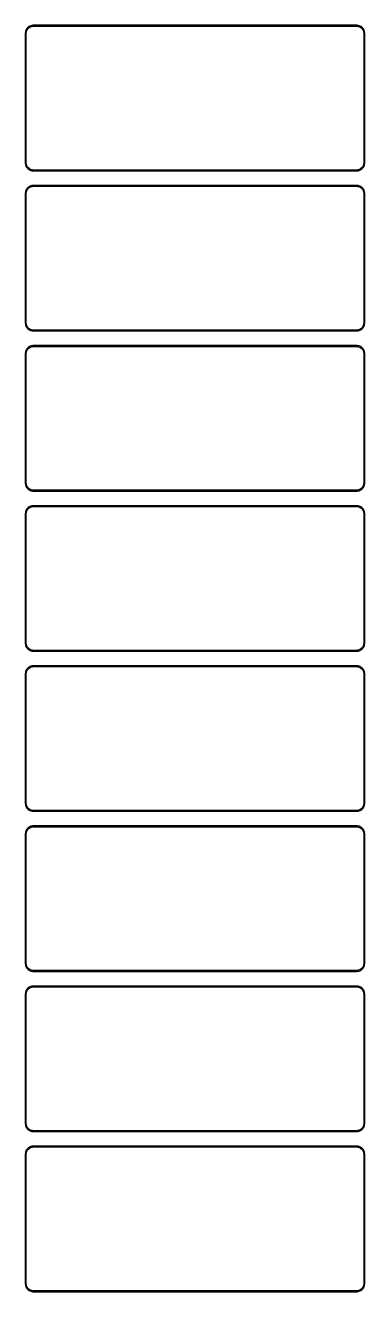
# Model space of a CAD drawing. Header units: metres. Extents: x -105 to 105, y 1440 to 2916.
# Drawn here: x -105 to 105, y 2133 to 2916 of the extents above; entities that cross this region are included whole.
import ezdxf

# ---------------------------------------------------------------- set-up
doc = ezdxf.new("R2010")
doc.units = ezdxf.units.M

msp = doc.modelspace()

# ---------------------------------------------------------------- linework, layer by layer
for p, q in [((-104.649, 2912.84), (-104.843, 2912.24)), ((-104.382, 2913.41), (-104.649, 2912.84)), ((-104.045, 2913.94), (-104.382, 2913.41)), ((-104.166, 2912.5), (-103.912, 2913.04)), ((-103.645, 2914.42), (-104.045, 2913.94)), ((-103.912, 2913.04), (-103.593, 2913.54)), ((-103.187, 2914.85), (-103.645, 2914.42)), ((-103.593, 2913.54), (-103.213, 2914)), ((-103.213, 2914), (-102.778, 2914.41)), ((-102.679, 2915.22), (-103.187, 2914.85)), ((-102.778, 2914.41), (-102.295, 2914.76)), ((-102.129, 2915.52), (-102.679, 2915.22)), ((-102.295, 2914.76), (-101.772, 2915.05)), ((-101.545, 2915.76), (-102.129, 2915.52)), ((-101.772, 2915.05), (-101.218, 2915.27)), ((-100.937, 2915.91), (-101.545, 2915.76)), ((-101.218, 2915.27), (-100.64, 2915.42)), ((-100.314, 2915.99), (-100.937, 2915.91)), ((-100.64, 2915.42), (-100.048, 2915.49)), ((100.314, 2915.99), (-100.314, 2915.99)), ((-100.048, 2915.49), (100.048, 2915.49)), ((100.048, 2915.49), (100.64, 2915.42)), ((100.937, 2915.91), (100.314, 2915.99)), ((100.64, 2915.42), (101.218, 2915.27)), ((101.545, 2915.76), (100.937, 2915.91)), ((101.218, 2915.27), (101.772, 2915.05)), ((102.129, 2915.52), (101.545, 2915.76)), ((101.772, 2915.05), (102.295, 2914.76)), ((102.679, 2915.22), (102.129, 2915.52)), ((102.295, 2914.76), (102.778, 2914.41)), ((103.187, 2914.85), (102.679, 2915.22)), ((102.778, 2914.41), (103.213, 2914)), ((103.645, 2914.42), (103.187, 2914.85)), ((103.213, 2914), (103.593, 2913.54)), ((103.593, 2913.54), (103.912, 2913.04)), ((104.045, 2913.94), (103.645, 2914.42)), ((103.912, 2913.04), (104.166, 2912.5)), ((104.382, 2913.41), (104.045, 2913.94)), ((104.649, 2912.84), (104.382, 2913.41)), ((104.843, 2912.24), (104.649, 2912.84)), ((-104.961, 2911.63), (-105, 2911)), ((-105, 2911), (-105, 2831)), ((-104.843, 2912.24), (-104.961, 2911.63)), ((-104.5, 2910.75), (-104.463, 2911.35)), ((-104.5, 2831.25), (-104.5, 2910.75)), ((-104.463, 2911.35), (-104.351, 2911.93)), ((-104.351, 2911.93), (-104.166, 2912.5)), ((104.166, 2912.5), (104.351, 2911.93)), ((104.351, 2911.93), (104.463, 2911.35)), ((104.463, 2911.35), (104.5, 2910.75)), ((104.5, 2910.75), (104.5, 2831.25)), ((104.961, 2911.63), (104.843, 2912.24)), ((105, 2911), (104.961, 2911.63)), ((105, 2831), (105, 2911)), ((-105, 2831), (-104.961, 2830.37)), ((-104.961, 2830.37), (-104.843, 2829.76)), ((-104.843, 2829.76), (-104.649, 2829.16)), ((-104.649, 2829.16), (-104.382, 2828.59)), ((-104.463, 2830.65), (-104.5, 2831.25)), ((-104.351, 2830.07), (-104.463, 2830.65)), ((-104.382, 2828.59), (-104.045, 2828.06)), ((-104.166, 2829.5), (-104.351, 2830.07)), ((-103.912, 2828.96), (-104.166, 2829.5)), ((-104.045, 2828.06), (-103.645, 2827.58)), ((-103.593, 2828.46), (-103.912, 2828.96)), ((-103.645, 2827.58), (-103.187, 2827.15)), ((-103.213, 2828), (-103.593, 2828.46)), ((-102.778, 2827.59), (-103.213, 2828)), ((-103.187, 2827.15), (-102.679, 2826.78)), ((-102.295, 2827.24), (-102.778, 2827.59)), ((-102.679, 2826.78), (-102.129, 2826.48)), ((-101.772, 2826.95), (-102.295, 2827.24)), ((-101.218, 2826.73), (-101.772, 2826.95)), ((-100.64, 2826.58), (-101.218, 2826.73)), ((-100.048, 2826.51), (-100.64, 2826.58)), ((100.64, 2826.58), (100.048, 2826.51)), ((101.218, 2826.73), (100.64, 2826.58)), ((101.772, 2826.95), (101.218, 2826.73)), ((102.295, 2827.24), (101.772, 2826.95)), ((102.129, 2826.48), (102.679, 2826.78)), ((102.778, 2827.59), (102.295, 2827.24)), ((102.679, 2826.78), (103.187, 2827.15)), ((103.213, 2828), (102.778, 2827.59)), ((103.187, 2827.15), (103.645, 2827.58)), ((103.593, 2828.46), (103.213, 2828)), ((103.912, 2828.96), (103.593, 2828.46)), ((103.645, 2827.58), (104.045, 2828.06)), ((104.166, 2829.5), (103.912, 2828.96)), ((104.045, 2828.06), (104.382, 2828.59)), ((104.351, 2830.07), (104.166, 2829.5)), ((104.463, 2830.65), (104.351, 2830.07)), ((104.382, 2828.59), (104.649, 2829.16)), ((104.5, 2831.25), (104.463, 2830.65)), ((104.649, 2829.16), (104.843, 2829.76)), ((104.843, 2829.76), (104.961, 2830.37)), ((104.961, 2830.37), (105, 2831)), ((-102.129, 2826.48), (-101.545, 2826.24)), ((-101.545, 2826.24), (-100.937, 2826.09)), ((-100.937, 2826.09), (-100.314, 2826.01)), ((-100.314, 2826.01), (100.314, 2826.01)), ((100.048, 2826.51), (-100.048, 2826.51)), ((100.314, 2826.01), (100.937, 2826.09)), ((100.937, 2826.09), (101.545, 2826.24)), ((101.545, 2826.24), (102.129, 2826.48)), ((-104.961, 2812.63), (-105, 2812)), ((-105, 2812), (-105, 2732)), ((-104.843, 2813.24), (-104.961, 2812.63)), ((-104.649, 2813.84), (-104.843, 2813.24)), ((-104.382, 2814.41), (-104.649, 2813.84)), ((-104.5, 2811.75), (-104.463, 2812.35)), ((-104.5, 2732.25), (-104.5, 2811.75)), ((-104.463, 2812.35), (-104.351, 2812.93)), ((-104.045, 2814.94), (-104.382, 2814.41)), ((-104.351, 2812.93), (-104.166, 2813.5)), ((-104.166, 2813.5), (-103.912, 2814.04)), ((-103.645, 2815.42), (-104.045, 2814.94)), ((-103.912, 2814.04), (-103.593, 2814.54)), ((-103.187, 2815.85), (-103.645, 2815.42)), ((-103.593, 2814.54), (-103.213, 2815)), ((-103.213, 2815), (-102.778, 2815.41)), ((-102.679, 2816.22), (-103.187, 2815.85)), ((-102.778, 2815.41), (-102.295, 2815.76)), ((-102.129, 2816.52), (-102.679, 2816.22)), ((-102.295, 2815.76), (-101.772, 2816.05)), ((-101.545, 2816.76), (-102.129, 2816.52)), ((-101.772, 2816.05), (-101.218, 2816.27)), ((-100.937, 2816.91), (-101.545, 2816.76)), ((-101.218, 2816.27), (-100.64, 2816.42)), ((-100.314, 2816.99), (-100.937, 2816.91)), ((-100.64, 2816.42), (-100.048, 2816.49)), ((100.314, 2816.99), (-100.314, 2816.99)), ((-100.048, 2816.49), (100.048, 2816.49)), ((100.048, 2816.49), (100.64, 2816.42)), ((100.937, 2816.91), (100.314, 2816.99)), ((100.64, 2816.42), (101.218, 2816.27)), ((101.545, 2816.76), (100.937, 2816.91)), ((101.218, 2816.27), (101.772, 2816.05)), ((102.129, 2816.52), (101.545, 2816.76)), ((101.772, 2816.05), (102.295, 2815.76)), ((102.679, 2816.22), (102.129, 2816.52)), ((102.295, 2815.76), (102.778, 2815.41)), ((103.187, 2815.85), (102.679, 2816.22)), ((102.778, 2815.41), (103.213, 2815)), ((103.645, 2815.42), (103.187, 2815.85)), ((103.213, 2815), (103.593, 2814.54)), ((103.593, 2814.54), (103.912, 2814.04)), ((104.045, 2814.94), (103.645, 2815.42)), ((103.912, 2814.04), (104.166, 2813.5)), ((104.382, 2814.41), (104.045, 2814.94)), ((104.166, 2813.5), (104.351, 2812.93)), ((104.351, 2812.93), (104.463, 2812.35)), ((104.649, 2813.84), (104.382, 2814.41)), ((104.463, 2812.35), (104.5, 2811.75)), ((104.5, 2811.75), (104.5, 2732.25)), ((104.843, 2813.24), (104.649, 2813.84)), ((104.961, 2812.63), (104.843, 2813.24)), ((105, 2812), (104.961, 2812.63)), ((105, 2732), (105, 2812)), ((-105, 2732), (-104.961, 2731.37)), ((-104.961, 2731.37), (-104.843, 2730.76)), ((-104.843, 2730.76), (-104.649, 2730.16)), ((-104.649, 2730.16), (-104.382, 2729.59)), ((-104.463, 2731.65), (-104.5, 2732.25)), ((-104.351, 2731.07), (-104.463, 2731.65)), ((-104.382, 2729.59), (-104.045, 2729.06)), ((-104.166, 2730.5), (-104.351, 2731.07)), ((-103.912, 2729.96), (-104.166, 2730.5)), ((-104.045, 2729.06), (-103.645, 2728.58)), ((-103.593, 2729.46), (-103.912, 2729.96)), ((-103.645, 2728.58), (-103.187, 2728.15)), ((-103.213, 2729), (-103.593, 2729.46)), ((-102.778, 2728.59), (-103.213, 2729)), ((-103.187, 2728.15), (-102.679, 2727.78)), ((-102.295, 2728.24), (-102.778, 2728.59)), ((-102.679, 2727.78), (-102.129, 2727.48)), ((-101.772, 2727.95), (-102.295, 2728.24)), ((-102.129, 2727.48), (-101.545, 2727.24)), ((-101.218, 2727.73), (-101.772, 2727.95)), ((-101.545, 2727.24), (-100.937, 2727.09)), ((-100.64, 2727.58), (-101.218, 2727.73)), ((-100.937, 2727.09), (-100.314, 2727.01)), ((-100.048, 2727.51), (-100.64, 2727.58)), ((-100.314, 2727.01), (100.314, 2727.01)), ((100.048, 2727.51), (-100.048, 2727.51)), ((100.64, 2727.58), (100.048, 2727.51)), ((100.314, 2727.01), (100.937, 2727.09)), ((101.218, 2727.73), (100.64, 2727.58)), ((100.937, 2727.09), (101.545, 2727.24)), ((101.772, 2727.95), (101.218, 2727.73)), ((101.545, 2727.24), (102.129, 2727.48)), ((102.295, 2728.24), (101.772, 2727.95)), ((102.129, 2727.48), (102.679, 2727.78)), ((102.778, 2728.59), (102.295, 2728.24)), ((102.679, 2727.78), (103.187, 2728.15)), ((103.213, 2729), (102.778, 2728.59)), ((103.187, 2728.15), (103.645, 2728.58)), ((103.593, 2729.46), (103.213, 2729)), ((103.912, 2729.96), (103.593, 2729.46)), ((103.645, 2728.58), (104.045, 2729.06)), ((104.166, 2730.5), (103.912, 2729.96)), ((104.045, 2729.06), (104.382, 2729.59)), ((104.351, 2731.07), (104.166, 2730.5)), ((104.463, 2731.65), (104.351, 2731.07)), ((104.382, 2729.59), (104.649, 2730.16)), ((104.5, 2732.25), (104.463, 2731.65)), ((104.649, 2730.16), (104.843, 2730.76)), ((104.843, 2730.76), (104.961, 2731.37)), ((104.961, 2731.37), (105, 2732)), ((-102.679, 2717.22), (-103.187, 2716.85)), ((-102.129, 2717.52), (-102.679, 2717.22)), ((-102.295, 2716.76), (-101.772, 2717.05)), ((-101.545, 2717.76), (-102.129, 2717.52)), ((-101.772, 2717.05), (-101.218, 2717.27)), ((-100.937, 2717.91), (-101.545, 2717.76)), ((-101.218, 2717.27), (-100.64, 2717.42)), ((-100.314, 2717.99), (-100.937, 2717.91)), ((-100.64, 2717.42), (-100.048, 2717.49)), ((100.314, 2717.99), (-100.314, 2717.99)), ((-100.048, 2717.49), (100.048, 2717.49)), ((100.048, 2717.49), (100.64, 2717.42)), ((100.937, 2717.91), (100.314, 2717.99)), ((100.64, 2717.42), (101.218, 2717.27)), ((101.545, 2717.76), (100.937, 2717.91)), ((101.218, 2717.27), (101.772, 2717.05)), ((102.129, 2717.52), (101.545, 2717.76)), ((101.772, 2717.05), (102.295, 2716.76)), ((102.679, 2717.22), (102.129, 2717.52)), ((103.187, 2716.85), (102.679, 2717.22)), ((-104.961, 2713.63), (-105, 2713)), ((-105, 2713), (-105, 2633)), ((-104.843, 2714.24), (-104.961, 2713.63)), ((-104.649, 2714.84), (-104.843, 2714.24)), ((-104.382, 2715.41), (-104.649, 2714.84)), ((-104.5, 2712.75), (-104.463, 2713.35)), ((-104.5, 2633.25), (-104.5, 2712.75)), ((-104.463, 2713.35), (-104.351, 2713.93)), ((-104.045, 2715.94), (-104.382, 2715.41)), ((-104.351, 2713.93), (-104.166, 2714.5)), ((-104.166, 2714.5), (-103.912, 2715.04)), ((-103.645, 2716.42), (-104.045, 2715.94)), ((-103.912, 2715.04), (-103.593, 2715.54)), ((-103.187, 2716.85), (-103.645, 2716.42)), ((-103.593, 2715.54), (-103.213, 2716)), ((-103.213, 2716), (-102.778, 2716.41)), ((-102.778, 2716.41), (-102.295, 2716.76)), ((102.295, 2716.76), (102.778, 2716.41)), ((102.778, 2716.41), (103.213, 2716)), ((103.645, 2716.42), (103.187, 2716.85)), ((103.213, 2716), (103.593, 2715.54)), ((103.593, 2715.54), (103.912, 2715.04)), ((104.045, 2715.94), (103.645, 2716.42)), ((103.912, 2715.04), (104.166, 2714.5)), ((104.382, 2715.41), (104.045, 2715.94)), ((104.166, 2714.5), (104.351, 2713.93)), ((104.351, 2713.93), (104.463, 2713.35)), ((104.649, 2714.84), (104.382, 2715.41)), ((104.463, 2713.35), (104.5, 2712.75)), ((104.5, 2712.75), (104.5, 2633.25)), ((104.843, 2714.24), (104.649, 2714.84)), ((104.961, 2713.63), (104.843, 2714.24)), ((105, 2713), (104.961, 2713.63)), ((105, 2633), (105, 2713)), ((-105, 2633), (-104.961, 2632.37)), ((-104.961, 2632.37), (-104.843, 2631.76)), ((-104.843, 2631.76), (-104.649, 2631.16)), ((-104.649, 2631.16), (-104.382, 2630.59)), ((-104.463, 2632.65), (-104.5, 2633.25)), ((-104.351, 2632.07), (-104.463, 2632.65)), ((-104.166, 2631.5), (-104.351, 2632.07)), ((-103.912, 2630.96), (-104.166, 2631.5)), ((-103.593, 2630.46), (-103.912, 2630.96)), ((103.912, 2630.96), (103.593, 2630.46)), ((104.166, 2631.5), (103.912, 2630.96)), ((104.351, 2632.07), (104.166, 2631.5)), ((104.463, 2632.65), (104.351, 2632.07)), ((104.382, 2630.59), (104.649, 2631.16)), ((104.5, 2633.25), (104.463, 2632.65)), ((104.649, 2631.16), (104.843, 2631.76)), ((104.843, 2631.76), (104.961, 2632.37)), ((104.961, 2632.37), (105, 2633)), ((-104.382, 2630.59), (-104.045, 2630.06)), ((-104.045, 2630.06), (-103.645, 2629.58)), ((-103.645, 2629.58), (-103.187, 2629.15)), ((-103.213, 2630), (-103.593, 2630.46)), ((-102.778, 2629.59), (-103.213, 2630)), ((-103.187, 2629.15), (-102.679, 2628.78)), ((-102.295, 2629.24), (-102.778, 2629.59)), ((-102.679, 2628.78), (-102.129, 2628.48)), ((-101.772, 2628.95), (-102.295, 2629.24)), ((-102.129, 2628.48), (-101.545, 2628.24)), ((-101.218, 2628.73), (-101.772, 2628.95)), ((-101.545, 2628.24), (-100.937, 2628.09)), ((-100.64, 2628.58), (-101.218, 2628.73)), ((-100.937, 2628.09), (-100.314, 2628.01)), ((-100.048, 2628.51), (-100.64, 2628.58)), ((-100.314, 2628.01), (100.314, 2628.01)), ((100.048, 2628.51), (-100.048, 2628.51)), ((100.64, 2628.58), (100.048, 2628.51)), ((100.314, 2628.01), (100.937, 2628.09)), ((101.218, 2628.73), (100.64, 2628.58)), ((100.937, 2628.09), (101.545, 2628.24)), ((101.772, 2628.95), (101.218, 2628.73)), ((101.545, 2628.24), (102.129, 2628.48)), ((102.295, 2629.24), (101.772, 2628.95)), ((102.129, 2628.48), (102.679, 2628.78)), ((102.778, 2629.59), (102.295, 2629.24)), ((102.679, 2628.78), (103.187, 2629.15)), ((103.213, 2630), (102.778, 2629.59)), ((103.187, 2629.15), (103.645, 2629.58)), ((103.593, 2630.46), (103.213, 2630)), ((103.645, 2629.58), (104.045, 2630.06)), ((104.045, 2630.06), (104.382, 2630.59)), ((-104.843, 2615.24), (-104.961, 2614.63)), ((-104.649, 2615.84), (-104.843, 2615.24)), ((-104.382, 2616.41), (-104.649, 2615.84)), ((-104.045, 2616.94), (-104.382, 2616.41)), ((-104.351, 2614.93), (-104.166, 2615.5)), ((-104.166, 2615.5), (-103.912, 2616.04)), ((-103.645, 2617.42), (-104.045, 2616.94)), ((-103.912, 2616.04), (-103.593, 2616.54)), ((-103.187, 2617.85), (-103.645, 2617.42)), ((-103.593, 2616.54), (-103.213, 2617)), ((-103.213, 2617), (-102.778, 2617.41)), ((-102.679, 2618.22), (-103.187, 2617.85)), ((-102.778, 2617.41), (-102.295, 2617.76)), ((-102.129, 2618.52), (-102.679, 2618.22)), ((-102.295, 2617.76), (-101.772, 2618.05)), ((-101.545, 2618.76), (-102.129, 2618.52)), ((-101.772, 2618.05), (-101.218, 2618.27)), ((-100.937, 2618.91), (-101.545, 2618.76)), ((-101.218, 2618.27), (-100.64, 2618.42)), ((-100.314, 2618.99), (-100.937, 2618.91)), ((-100.64, 2618.42), (-100.048, 2618.49)), ((100.314, 2618.99), (-100.314, 2618.99)), ((-100.048, 2618.49), (100.048, 2618.49)), ((100.048, 2618.49), (100.64, 2618.42)), ((100.937, 2618.91), (100.314, 2618.99)), ((100.64, 2618.42), (101.218, 2618.27)), ((101.545, 2618.76), (100.937, 2618.91)), ((101.218, 2618.27), (101.772, 2618.05)), ((102.129, 2618.52), (101.545, 2618.76)), ((101.772, 2618.05), (102.295, 2617.76)), ((102.679, 2618.22), (102.129, 2618.52)), ((102.295, 2617.76), (102.778, 2617.41)), ((103.187, 2617.85), (102.679, 2618.22)), ((102.778, 2617.41), (103.213, 2617)), ((103.645, 2617.42), (103.187, 2617.85)), ((103.213, 2617), (103.593, 2616.54)), ((103.593, 2616.54), (103.912, 2616.04)), ((104.045, 2616.94), (103.645, 2617.42)), ((103.912, 2616.04), (104.166, 2615.5)), ((104.382, 2616.41), (104.045, 2616.94)), ((104.166, 2615.5), (104.351, 2614.93)), ((104.649, 2615.84), (104.382, 2616.41)), ((104.843, 2615.24), (104.649, 2615.84)), ((104.961, 2614.63), (104.843, 2615.24)), ((-104.961, 2614.63), (-105, 2614)), ((-105, 2614), (-105, 2534)), ((-104.5, 2613.75), (-104.463, 2614.35)), ((-104.5, 2534.25), (-104.5, 2613.75)), ((-104.463, 2614.35), (-104.351, 2614.93)), ((104.351, 2614.93), (104.463, 2614.35)), ((104.463, 2614.35), (104.5, 2613.75)), ((104.5, 2613.75), (104.5, 2534.25)), ((105, 2614), (104.961, 2614.63)), ((105, 2534), (105, 2614)), ((-105, 2534), (-104.961, 2533.37)), ((-104.961, 2533.37), (-104.843, 2532.76)), ((-104.843, 2532.76), (-104.649, 2532.16)), ((-104.649, 2532.16), (-104.382, 2531.59)), ((-104.463, 2533.65), (-104.5, 2534.25)), ((-104.351, 2533.07), (-104.463, 2533.65)), ((-104.382, 2531.59), (-104.045, 2531.06)), ((-104.166, 2532.5), (-104.351, 2533.07)), ((-103.912, 2531.96), (-104.166, 2532.5)), ((-104.045, 2531.06), (-103.645, 2530.58)), ((-103.593, 2531.46), (-103.912, 2531.96)), ((-103.645, 2530.58), (-103.187, 2530.15)), ((-103.213, 2531), (-103.593, 2531.46)), ((-102.778, 2530.59), (-103.213, 2531)), ((-103.187, 2530.15), (-102.679, 2529.78)), ((-102.295, 2530.24), (-102.778, 2530.59)), ((-102.679, 2529.78), (-102.129, 2529.48)), ((-101.772, 2529.95), (-102.295, 2530.24)), ((-102.129, 2529.48), (-101.545, 2529.24)), ((-101.218, 2529.73), (-101.772, 2529.95)), ((-101.545, 2529.24), (-100.937, 2529.09)), ((-100.64, 2529.58), (-101.218, 2529.73)), ((-100.937, 2529.09), (-100.314, 2529.01)), ((-100.048, 2529.51), (-100.64, 2529.58)), ((100.048, 2529.51), (-100.048, 2529.51)), ((100.64, 2529.58), (100.048, 2529.51)), ((100.314, 2529.01), (100.937, 2529.09)), ((101.218, 2529.73), (100.64, 2529.58)), ((100.937, 2529.09), (101.545, 2529.24)), ((101.772, 2529.95), (101.218, 2529.73)), ((101.545, 2529.24), (102.129, 2529.48)), ((102.295, 2530.24), (101.772, 2529.95)), ((102.129, 2529.48), (102.679, 2529.78)), ((102.778, 2530.59), (102.295, 2530.24)), ((102.679, 2529.78), (103.187, 2530.15)), ((103.213, 2531), (102.778, 2530.59)), ((103.187, 2530.15), (103.645, 2530.58)), ((103.593, 2531.46), (103.213, 2531)), ((103.912, 2531.96), (103.593, 2531.46)), ((103.645, 2530.58), (104.045, 2531.06)), ((104.166, 2532.5), (103.912, 2531.96)), ((104.045, 2531.06), (104.382, 2531.59)), ((104.351, 2533.07), (104.166, 2532.5)), ((104.463, 2533.65), (104.351, 2533.07)), ((104.382, 2531.59), (104.649, 2532.16)), ((104.5, 2534.25), (104.463, 2533.65)), ((104.649, 2532.16), (104.843, 2532.76)), ((104.843, 2532.76), (104.961, 2533.37)), ((104.961, 2533.37), (105, 2534)), ((-100.314, 2529.01), (100.314, 2529.01)), ((-104.961, 2515.63), (-105, 2515)), ((-105, 2515), (-105, 2435)), ((-104.843, 2516.24), (-104.961, 2515.63)), ((-104.649, 2516.84), (-104.843, 2516.24)), ((-104.382, 2517.41), (-104.649, 2516.84)), ((-104.5, 2514.75), (-104.463, 2515.35)), ((-104.5, 2435.25), (-104.5, 2514.75)), ((-104.463, 2515.35), (-104.351, 2515.93)), ((-104.045, 2517.94), (-104.382, 2517.41)), ((-104.351, 2515.93), (-104.166, 2516.5)), ((-104.166, 2516.5), (-103.912, 2517.04)), ((-103.645, 2518.42), (-104.045, 2517.94)), ((-103.912, 2517.04), (-103.593, 2517.54)), ((-103.187, 2518.85), (-103.645, 2518.42)), ((-103.593, 2517.54), (-103.213, 2518)), ((-103.213, 2518), (-102.778, 2518.41)), ((-102.679, 2519.22), (-103.187, 2518.85)), ((-102.778, 2518.41), (-102.295, 2518.76)), ((-102.129, 2519.52), (-102.679, 2519.22)), ((-102.295, 2518.76), (-101.772, 2519.05)), ((-101.545, 2519.76), (-102.129, 2519.52)), ((-101.772, 2519.05), (-101.218, 2519.27)), ((-100.937, 2519.91), (-101.545, 2519.76)), ((-101.218, 2519.27), (-100.64, 2519.42)), ((-100.314, 2519.99), (-100.937, 2519.91)), ((-100.64, 2519.42), (-100.048, 2519.49)), ((100.314, 2519.99), (-100.314, 2519.99)), ((-100.048, 2519.49), (100.048, 2519.49)), ((100.048, 2519.49), (100.64, 2519.42)), ((100.937, 2519.91), (100.314, 2519.99)), ((100.64, 2519.42), (101.218, 2519.27)), ((101.545, 2519.76), (100.937, 2519.91)), ((101.218, 2519.27), (101.772, 2519.05)), ((102.129, 2519.52), (101.545, 2519.76)), ((101.772, 2519.05), (102.295, 2518.76)), ((102.679, 2519.22), (102.129, 2519.52)), ((102.295, 2518.76), (102.778, 2518.41)), ((103.187, 2518.85), (102.679, 2519.22)), ((102.778, 2518.41), (103.213, 2518)), ((103.645, 2518.42), (103.187, 2518.85)), ((103.213, 2518), (103.593, 2517.54)), ((103.593, 2517.54), (103.912, 2517.04)), ((104.045, 2517.94), (103.645, 2518.42)), ((103.912, 2517.04), (104.166, 2516.5)), ((104.382, 2517.41), (104.045, 2517.94)), ((104.166, 2516.5), (104.351, 2515.93)), ((104.351, 2515.93), (104.463, 2515.35)), ((104.649, 2516.84), (104.382, 2517.41)), ((104.463, 2515.35), (104.5, 2514.75)), ((104.5, 2514.75), (104.5, 2435.25)), ((104.843, 2516.24), (104.649, 2516.84)), ((104.961, 2515.63), (104.843, 2516.24)), ((105, 2515), (104.961, 2515.63)), ((105, 2435), (105, 2515)), ((-104.463, 2434.65), (-104.5, 2435.25)), ((104.5, 2435.25), (104.463, 2434.65)), ((-105, 2435), (-104.961, 2434.37)), ((-104.961, 2434.37), (-104.843, 2433.76)), ((-104.843, 2433.76), (-104.649, 2433.16)), ((-104.649, 2433.16), (-104.382, 2432.59)), ((-104.351, 2434.07), (-104.463, 2434.65)), ((-104.382, 2432.59), (-104.045, 2432.06)), ((-104.166, 2433.5), (-104.351, 2434.07)), ((-103.912, 2432.96), (-104.166, 2433.5)), ((-104.045, 2432.06), (-103.645, 2431.58)), ((-103.593, 2432.46), (-103.912, 2432.96)), ((-103.645, 2431.58), (-103.187, 2431.15)), ((-103.213, 2432), (-103.593, 2432.46)), ((-102.778, 2431.59), (-103.213, 2432)), ((-103.187, 2431.15), (-102.679, 2430.78)), ((-102.295, 2431.24), (-102.778, 2431.59)), ((-102.679, 2430.78), (-102.129, 2430.48)), ((-101.772, 2430.95), (-102.295, 2431.24)), ((-102.129, 2430.48), (-101.545, 2430.24)), ((-101.218, 2430.73), (-101.772, 2430.95)), ((-101.545, 2430.24), (-100.937, 2430.09)), ((-100.64, 2430.58), (-101.218, 2430.73)), ((-100.937, 2430.09), (-100.314, 2430.01)), ((-100.048, 2430.51), (-100.64, 2430.58)), ((-100.314, 2430.01), (100.314, 2430.01)), ((100.048, 2430.51), (-100.048, 2430.51)), ((100.64, 2430.58), (100.048, 2430.51)), ((100.314, 2430.01), (100.937, 2430.09)), ((101.218, 2430.73), (100.64, 2430.58)), ((100.937, 2430.09), (101.545, 2430.24)), ((101.772, 2430.95), (101.218, 2430.73)), ((101.545, 2430.24), (102.129, 2430.48)), ((102.295, 2431.24), (101.772, 2430.95)), ((102.129, 2430.48), (102.679, 2430.78)), ((102.778, 2431.59), (102.295, 2431.24)), ((102.679, 2430.78), (103.187, 2431.15)), ((103.213, 2432), (102.778, 2431.59)), ((103.187, 2431.15), (103.645, 2431.58)), ((103.593, 2432.46), (103.213, 2432)), ((103.912, 2432.96), (103.593, 2432.46)), ((103.645, 2431.58), (104.045, 2432.06)), ((104.166, 2433.5), (103.912, 2432.96)), ((104.045, 2432.06), (104.382, 2432.59)), ((104.351, 2434.07), (104.166, 2433.5)), ((104.463, 2434.65), (104.351, 2434.07)), ((104.382, 2432.59), (104.649, 2433.16)), ((104.649, 2433.16), (104.843, 2433.76)), ((104.843, 2433.76), (104.961, 2434.37)), ((104.961, 2434.37), (105, 2435)), ((-103.645, 2419.42), (-104.045, 2418.94)), ((-103.187, 2419.85), (-103.645, 2419.42)), ((-103.213, 2419), (-102.778, 2419.41)), ((-102.679, 2420.22), (-103.187, 2419.85)), ((-102.778, 2419.41), (-102.295, 2419.76)), ((-102.129, 2420.52), (-102.679, 2420.22)), ((-102.295, 2419.76), (-101.772, 2420.05)), ((-101.545, 2420.76), (-102.129, 2420.52)), ((-101.772, 2420.05), (-101.218, 2420.27)), ((-100.937, 2420.91), (-101.545, 2420.76)), ((-101.218, 2420.27), (-100.64, 2420.42)), ((-100.314, 2420.99), (-100.937, 2420.91)), ((-100.64, 2420.42), (-100.048, 2420.49)), ((100.314, 2420.99), (-100.314, 2420.99)), ((-100.048, 2420.49), (100.048, 2420.49)), ((100.048, 2420.49), (100.64, 2420.42)), ((100.937, 2420.91), (100.314, 2420.99)), ((100.64, 2420.42), (101.218, 2420.27)), ((101.545, 2420.76), (100.937, 2420.91)), ((101.218, 2420.27), (101.772, 2420.05)), ((102.129, 2420.52), (101.545, 2420.76)), ((101.772, 2420.05), (102.295, 2419.76)), ((102.679, 2420.22), (102.129, 2420.52)), ((102.295, 2419.76), (102.778, 2419.41)), ((103.187, 2419.85), (102.679, 2420.22)), ((102.778, 2419.41), (103.213, 2419)), ((103.645, 2419.42), (103.187, 2419.85)), ((104.045, 2418.94), (103.645, 2419.42)), ((-104.961, 2416.63), (-105, 2416)), ((-105, 2416), (-105, 2336)), ((-104.843, 2417.24), (-104.961, 2416.63)), ((-104.649, 2417.84), (-104.843, 2417.24)), ((-104.382, 2418.41), (-104.649, 2417.84)), ((-104.5, 2415.75), (-104.463, 2416.35)), ((-104.5, 2336.25), (-104.5, 2415.75)), ((-104.463, 2416.35), (-104.351, 2416.93)), ((-104.045, 2418.94), (-104.382, 2418.41)), ((-104.351, 2416.93), (-104.166, 2417.5)), ((-104.166, 2417.5), (-103.912, 2418.04)), ((-103.912, 2418.04), (-103.593, 2418.54)), ((-103.593, 2418.54), (-103.213, 2419)), ((103.213, 2419), (103.593, 2418.54)), ((103.593, 2418.54), (103.912, 2418.04)), ((103.912, 2418.04), (104.166, 2417.5)), ((104.382, 2418.41), (104.045, 2418.94)), ((104.166, 2417.5), (104.351, 2416.93)), ((104.351, 2416.93), (104.463, 2416.35)), ((104.649, 2417.84), (104.382, 2418.41)), ((104.463, 2416.35), (104.5, 2415.75)), ((104.5, 2415.75), (104.5, 2336.25)), ((104.843, 2417.24), (104.649, 2417.84)), ((104.961, 2416.63), (104.843, 2417.24)), ((105, 2416), (104.961, 2416.63)), ((105, 2336), (105, 2416)), ((-105, 2336), (-104.961, 2335.37)), ((-104.961, 2335.37), (-104.843, 2334.76)), ((-104.843, 2334.76), (-104.649, 2334.16)), ((-104.649, 2334.16), (-104.382, 2333.59)), ((-104.463, 2335.65), (-104.5, 2336.25)), ((-104.351, 2335.07), (-104.463, 2335.65)), ((-104.382, 2333.59), (-104.045, 2333.06)), ((-104.166, 2334.5), (-104.351, 2335.07)), ((-103.912, 2333.96), (-104.166, 2334.5)), ((-103.593, 2333.46), (-103.912, 2333.96)), ((-103.213, 2333), (-103.593, 2333.46)), ((103.593, 2333.46), (103.213, 2333)), ((103.912, 2333.96), (103.593, 2333.46)), ((104.166, 2334.5), (103.912, 2333.96)), ((104.045, 2333.06), (104.382, 2333.59)), ((104.351, 2335.07), (104.166, 2334.5)), ((104.463, 2335.65), (104.351, 2335.07)), ((104.382, 2333.59), (104.649, 2334.16)), ((104.5, 2336.25), (104.463, 2335.65)), ((104.649, 2334.16), (104.843, 2334.76)), ((104.843, 2334.76), (104.961, 2335.37)), ((104.961, 2335.37), (105, 2336)), ((-104.045, 2333.06), (-103.645, 2332.58)), ((-103.645, 2332.58), (-103.187, 2332.15)), ((-102.778, 2332.59), (-103.213, 2333)), ((-103.187, 2332.15), (-102.679, 2331.78)), ((-102.295, 2332.24), (-102.778, 2332.59)), ((-102.679, 2331.78), (-102.129, 2331.48)), ((-101.772, 2331.95), (-102.295, 2332.24)), ((-102.129, 2331.48), (-101.545, 2331.24)), ((-101.218, 2331.73), (-101.772, 2331.95)), ((-101.545, 2331.24), (-100.937, 2331.09)), ((-100.64, 2331.58), (-101.218, 2331.73)), ((-100.937, 2331.09), (-100.314, 2331.01)), ((-100.048, 2331.51), (-100.64, 2331.58)), ((-100.314, 2331.01), (100.314, 2331.01)), ((100.048, 2331.51), (-100.048, 2331.51)), ((100.64, 2331.58), (100.048, 2331.51)), ((100.314, 2331.01), (100.937, 2331.09)), ((101.218, 2331.73), (100.64, 2331.58)), ((100.937, 2331.09), (101.545, 2331.24)), ((101.772, 2331.95), (101.218, 2331.73)), ((101.545, 2331.24), (102.129, 2331.48)), ((102.295, 2332.24), (101.772, 2331.95)), ((102.129, 2331.48), (102.679, 2331.78)), ((102.778, 2332.59), (102.295, 2332.24)), ((102.679, 2331.78), (103.187, 2332.15)), ((103.213, 2333), (102.778, 2332.59)), ((103.187, 2332.15), (103.645, 2332.58)), ((103.645, 2332.58), (104.045, 2333.06)), ((-104.961, 2317.63), (-105, 2317)), ((-104.843, 2318.24), (-104.961, 2317.63)), ((-104.649, 2318.84), (-104.843, 2318.24)), ((-104.382, 2319.41), (-104.649, 2318.84)), ((-104.463, 2317.35), (-104.351, 2317.93)), ((-104.045, 2319.94), (-104.382, 2319.41)), ((-104.351, 2317.93), (-104.166, 2318.5)), ((-104.166, 2318.5), (-103.912, 2319.04)), ((-103.645, 2320.42), (-104.045, 2319.94)), ((-103.912, 2319.04), (-103.593, 2319.54)), ((-103.187, 2320.85), (-103.645, 2320.42)), ((-103.593, 2319.54), (-103.213, 2320)), ((-103.213, 2320), (-102.778, 2320.41)), ((-102.679, 2321.22), (-103.187, 2320.85)), ((-102.778, 2320.41), (-102.295, 2320.76)), ((-102.129, 2321.52), (-102.679, 2321.22)), ((-102.295, 2320.76), (-101.772, 2321.05)), ((-101.545, 2321.76), (-102.129, 2321.52)), ((-101.772, 2321.05), (-101.218, 2321.27)), ((-100.937, 2321.91), (-101.545, 2321.76)), ((-101.218, 2321.27), (-100.64, 2321.42)), ((-100.314, 2321.99), (-100.937, 2321.91)), ((-100.64, 2321.42), (-100.048, 2321.49)), ((100.314, 2321.99), (-100.314, 2321.99)), ((-100.048, 2321.49), (100.048, 2321.49)), ((100.048, 2321.49), (100.64, 2321.42)), ((100.937, 2321.91), (100.314, 2321.99)), ((100.64, 2321.42), (101.218, 2321.27)), ((101.545, 2321.76), (100.937, 2321.91)), ((101.218, 2321.27), (101.772, 2321.05)), ((102.129, 2321.52), (101.545, 2321.76)), ((101.772, 2321.05), (102.295, 2320.76)), ((102.679, 2321.22), (102.129, 2321.52)), ((102.295, 2320.76), (102.778, 2320.41)), ((103.187, 2320.85), (102.679, 2321.22)), ((102.778, 2320.41), (103.213, 2320)), ((103.645, 2320.42), (103.187, 2320.85)), ((103.213, 2320), (103.593, 2319.54)), ((103.593, 2319.54), (103.912, 2319.04)), ((104.045, 2319.94), (103.645, 2320.42)), ((103.912, 2319.04), (104.166, 2318.5)), ((104.382, 2319.41), (104.045, 2319.94)), ((104.166, 2318.5), (104.351, 2317.93)), ((104.351, 2317.93), (104.463, 2317.35)), ((104.649, 2318.84), (104.382, 2319.41)), ((104.843, 2318.24), (104.649, 2318.84)), ((104.961, 2317.63), (104.843, 2318.24)), ((105, 2317), (104.961, 2317.63)), ((-105, 2317), (-105, 2237)), ((-104.5, 2316.75), (-104.463, 2317.35)), ((-104.5, 2237.25), (-104.5, 2316.75)), ((104.463, 2317.35), (104.5, 2316.75)), ((104.5, 2316.75), (104.5, 2237.25)), ((105, 2237), (105, 2317)), ((-105, 2237), (-104.961, 2236.37)), ((-104.961, 2236.37), (-104.843, 2235.76)), ((-104.843, 2235.76), (-104.649, 2235.16)), ((-104.649, 2235.16), (-104.382, 2234.59)), ((-104.463, 2236.65), (-104.5, 2237.25)), ((-104.351, 2236.07), (-104.463, 2236.65)), ((-104.382, 2234.59), (-104.045, 2234.06)), ((-104.166, 2235.5), (-104.351, 2236.07)), ((-103.912, 2234.96), (-104.166, 2235.5)), ((-104.045, 2234.06), (-103.645, 2233.58)), ((-103.593, 2234.46), (-103.912, 2234.96)), ((-103.645, 2233.58), (-103.187, 2233.15)), ((-103.213, 2234), (-103.593, 2234.46)), ((-102.778, 2233.59), (-103.213, 2234)), ((-103.187, 2233.15), (-102.679, 2232.78)), ((-102.295, 2233.24), (-102.778, 2233.59)), ((-102.679, 2232.78), (-102.129, 2232.48)), ((-101.772, 2232.95), (-102.295, 2233.24)), ((-102.129, 2232.48), (-101.545, 2232.24)), ((-101.218, 2232.73), (-101.772, 2232.95)), ((-101.545, 2232.24), (-100.937, 2232.09)), ((-100.64, 2232.58), (-101.218, 2232.73)), ((-100.937, 2232.09), (-100.314, 2232.01)), ((-100.048, 2232.51), (-100.64, 2232.58)), ((-100.314, 2232.01), (100.314, 2232.01)), ((100.048, 2232.51), (-100.048, 2232.51)), ((100.64, 2232.58), (100.048, 2232.51)), ((100.314, 2232.01), (100.937, 2232.09)), ((101.218, 2232.73), (100.64, 2232.58)), ((100.937, 2232.09), (101.545, 2232.24)), ((101.772, 2232.95), (101.218, 2232.73)), ((101.545, 2232.24), (102.129, 2232.48)), ((102.295, 2233.24), (101.772, 2232.95)), ((102.129, 2232.48), (102.679, 2232.78)), ((102.778, 2233.59), (102.295, 2233.24)), ((102.679, 2232.78), (103.187, 2233.15)), ((103.213, 2234), (102.778, 2233.59)), ((103.187, 2233.15), (103.645, 2233.58)), ((103.593, 2234.46), (103.213, 2234)), ((103.912, 2234.96), (103.593, 2234.46)), ((103.645, 2233.58), (104.045, 2234.06)), ((104.166, 2235.5), (103.912, 2234.96)), ((104.045, 2234.06), (104.382, 2234.59)), ((104.351, 2236.07), (104.166, 2235.5)), ((104.463, 2236.65), (104.351, 2236.07)), ((104.382, 2234.59), (104.649, 2235.16)), ((104.5, 2237.25), (104.463, 2236.65)), ((104.649, 2235.16), (104.843, 2235.76)), ((104.843, 2235.76), (104.961, 2236.37)), ((104.961, 2236.37), (105, 2237)), ((-104.961, 2218.63), (-105, 2218)), ((-105, 2218), (-105, 2138)), ((-104.843, 2219.24), (-104.961, 2218.63)), ((-104.649, 2219.84), (-104.843, 2219.24)), ((-104.382, 2220.41), (-104.649, 2219.84)), ((-104.5, 2217.75), (-104.463, 2218.35)), ((-104.5, 2138.25), (-104.5, 2217.75)), ((-104.463, 2218.35), (-104.351, 2218.93)), ((-104.045, 2220.94), (-104.382, 2220.41)), ((-104.351, 2218.93), (-104.166, 2219.5)), ((-104.166, 2219.5), (-103.912, 2220.04)), ((-103.645, 2221.42), (-104.045, 2220.94)), ((-103.912, 2220.04), (-103.593, 2220.54)), ((-103.187, 2221.85), (-103.645, 2221.42)), ((-103.593, 2220.54), (-103.213, 2221)), ((-103.213, 2221), (-102.778, 2221.41)), ((-102.679, 2222.22), (-103.187, 2221.85)), ((-102.778, 2221.41), (-102.295, 2221.76)), ((-102.129, 2222.52), (-102.679, 2222.22)), ((-102.295, 2221.76), (-101.772, 2222.05)), ((-101.545, 2222.76), (-102.129, 2222.52)), ((-101.772, 2222.05), (-101.218, 2222.27)), ((-100.937, 2222.91), (-101.545, 2222.76)), ((-101.218, 2222.27), (-100.64, 2222.42)), ((-100.314, 2222.99), (-100.937, 2222.91)), ((-100.64, 2222.42), (-100.048, 2222.49)), ((100.314, 2222.99), (-100.314, 2222.99)), ((-100.048, 2222.49), (100.048, 2222.49)), ((100.048, 2222.49), (100.64, 2222.42)), ((100.937, 2222.91), (100.314, 2222.99)), ((100.64, 2222.42), (101.218, 2222.27)), ((101.545, 2222.76), (100.937, 2222.91)), ((101.218, 2222.27), (101.772, 2222.05)), ((102.129, 2222.52), (101.545, 2222.76)), ((101.772, 2222.05), (102.295, 2221.76)), ((102.679, 2222.22), (102.129, 2222.52)), ((102.295, 2221.76), (102.778, 2221.41)), ((103.187, 2221.85), (102.679, 2222.22)), ((102.778, 2221.41), (103.213, 2221)), ((103.645, 2221.42), (103.187, 2221.85)), ((103.213, 2221), (103.593, 2220.54)), ((103.593, 2220.54), (103.912, 2220.04)), ((104.045, 2220.94), (103.645, 2221.42)), ((103.912, 2220.04), (104.166, 2219.5)), ((104.382, 2220.41), (104.045, 2220.94)), ((104.166, 2219.5), (104.351, 2218.93)), ((104.351, 2218.93), (104.463, 2218.35)), ((104.649, 2219.84), (104.382, 2220.41)), ((104.463, 2218.35), (104.5, 2217.75)), ((104.5, 2217.75), (104.5, 2138.25)), ((104.843, 2219.24), (104.649, 2219.84)), ((104.961, 2218.63), (104.843, 2219.24)), ((105, 2218), (104.961, 2218.63)), ((105, 2138), (105, 2218)), ((-105, 2138), (-104.961, 2137.37)), ((-104.463, 2137.65), (-104.5, 2138.25)), ((-104.351, 2137.07), (-104.463, 2137.65)), ((104.463, 2137.65), (104.351, 2137.07)), ((104.5, 2138.25), (104.463, 2137.65)), ((104.961, 2137.37), (105, 2138)), ((-104.961, 2137.37), (-104.843, 2136.76)), ((-104.843, 2136.76), (-104.649, 2136.16)), ((-104.649, 2136.16), (-104.382, 2135.59)), ((-104.382, 2135.59), (-104.045, 2135.06)), ((-104.166, 2136.5), (-104.351, 2137.07)), ((-103.912, 2135.96), (-104.166, 2136.5)), ((-104.045, 2135.06), (-103.645, 2134.58)), ((-103.593, 2135.46), (-103.912, 2135.96)), ((-103.645, 2134.58), (-103.187, 2134.15)), ((-103.213, 2135), (-103.593, 2135.46)), ((-102.778, 2134.59), (-103.213, 2135)), ((-103.187, 2134.15), (-102.679, 2133.78)), ((-102.295, 2134.24), (-102.778, 2134.59)), ((-102.679, 2133.78), (-102.129, 2133.48)), ((-101.772, 2133.95), (-102.295, 2134.24)), ((-102.129, 2133.48), (-101.545, 2133.24)), ((-101.218, 2133.73), (-101.772, 2133.95)), ((-101.545, 2133.24), (-100.937, 2133.09)), ((-100.64, 2133.58), (-101.218, 2133.73)), ((-100.937, 2133.09), (-100.314, 2133.01)), ((-100.048, 2133.51), (-100.64, 2133.58)), ((-100.314, 2133.01), (100.314, 2133.01)), ((100.048, 2133.51), (-100.048, 2133.51)), ((100.64, 2133.58), (100.048, 2133.51)), ((100.314, 2133.01), (100.937, 2133.09)), ((101.218, 2133.73), (100.64, 2133.58)), ((100.937, 2133.09), (101.545, 2133.24)), ((101.772, 2133.95), (101.218, 2133.73)), ((101.545, 2133.24), (102.129, 2133.48)), ((102.295, 2134.24), (101.772, 2133.95)), ((102.129, 2133.48), (102.679, 2133.78)), ((102.778, 2134.59), (102.295, 2134.24)), ((102.679, 2133.78), (103.187, 2134.15)), ((103.213, 2135), (102.778, 2134.59)), ((103.187, 2134.15), (103.645, 2134.58)), ((103.593, 2135.46), (103.213, 2135)), ((103.912, 2135.96), (103.593, 2135.46)), ((103.645, 2134.58), (104.045, 2135.06)), ((104.166, 2136.5), (103.912, 2135.96)), ((104.045, 2135.06), (104.382, 2135.59)), ((104.351, 2137.07), (104.166, 2136.5)), ((104.382, 2135.59), (104.649, 2136.16)), ((104.649, 2136.16), (104.843, 2136.76)), ((104.843, 2136.76), (104.961, 2137.37))]:
    msp.add_line(p, q)

doc.saveas('drawing.dxf')
